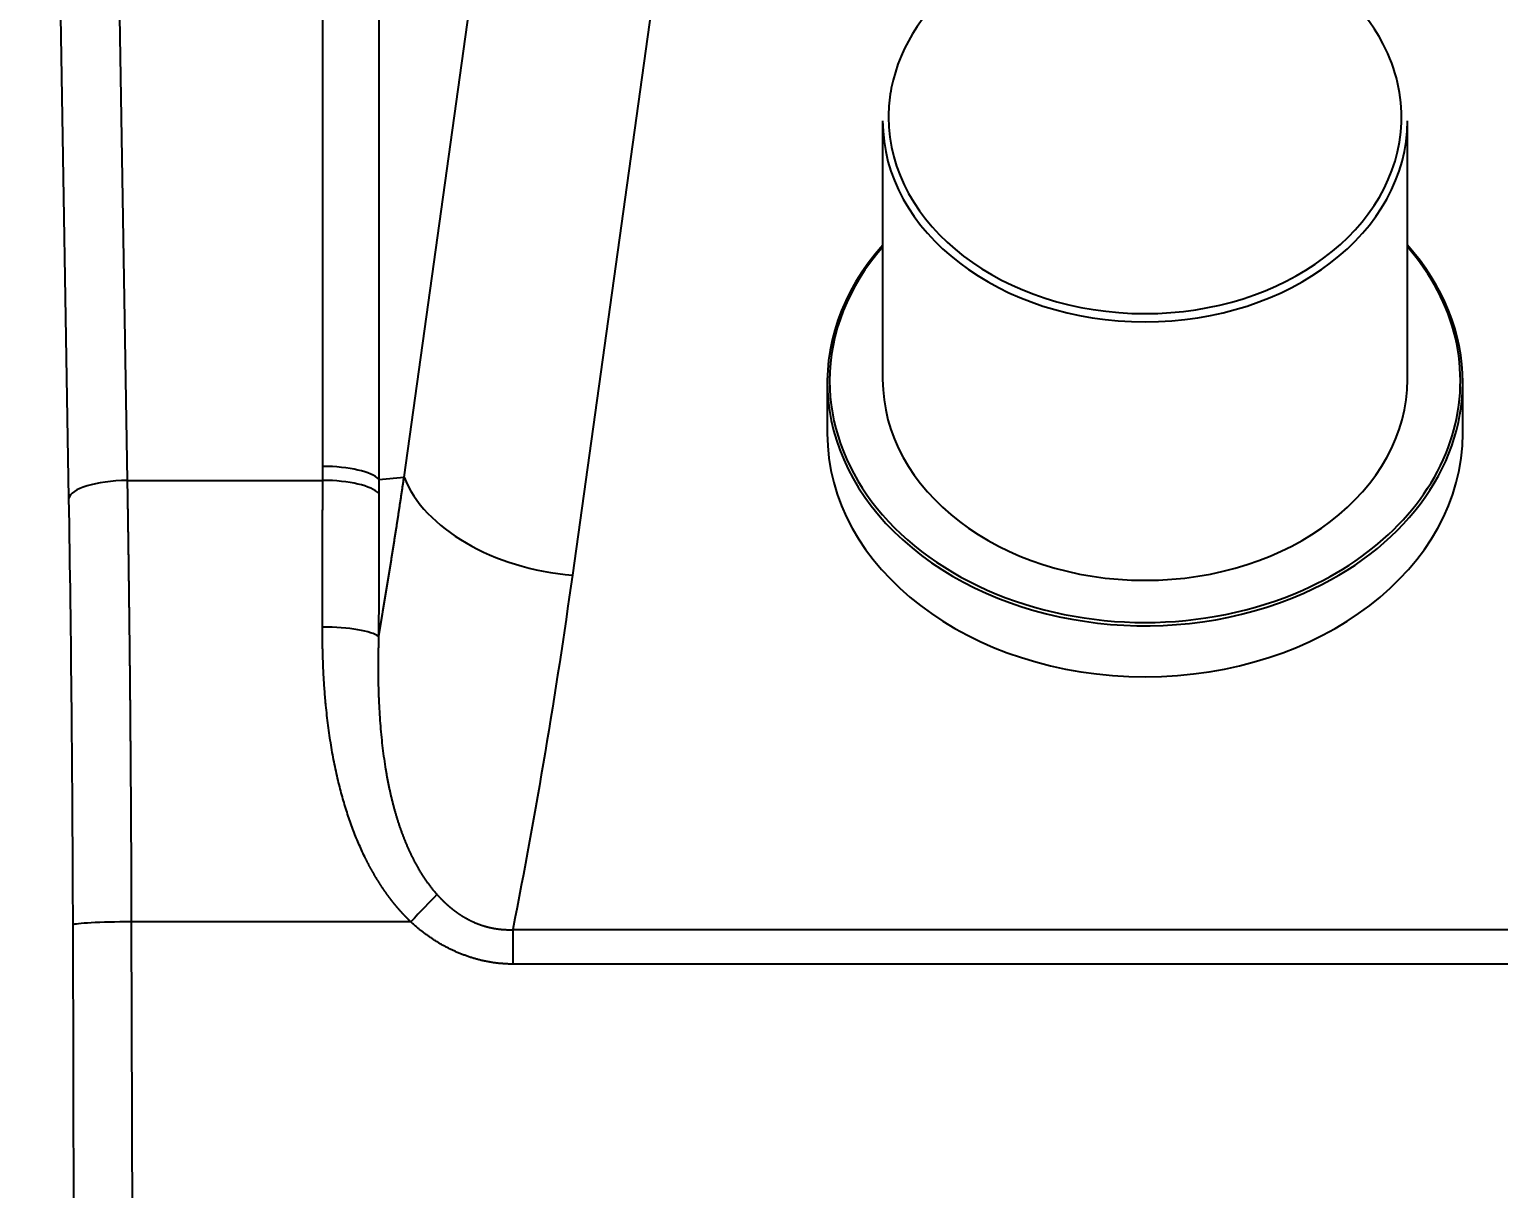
# Model space of a CAD drawing. Header units: millimetres. Extents: x 6110 to 6704, y -2661 to -1821.
# Drawn here: x 6233.8 to 6265.3, y -2395.2 to -2370.34 of the extents above; entities that cross this region are included whole.
import ezdxf

# ---------------------------------------------------------------- set-up
doc = ezdxf.new("R2010")
doc.units = ezdxf.units.MM
doc.header["$LTSCALE"] = 0.1
doc.linetypes.add('HIDDEN2', pattern=[4.7625, 3.175, -1.5875])
doc.layers.add('1', color=4, linetype='HIDDEN2', lineweight=13)
doc.layers.add('DIM', color=3, linetype='Continuous', lineweight=9)
doc.styles.get("Standard").update_dxf_attribs({"font": 'arial.ttf'})
doc.dimstyles.new('ISO-25', dxfattribs={"dimtxt": 2.5, "dimasz": 2.5, "dimexe": 1.25, "dimexo": 0.625, "dimtad": 1, "dimlfac": 5, "dimtxsty": 'Standard', "dimcen": 2.5, "dimadec": 0, "dimazin": 0, "dimtfac": 1, "dimtmove": 0, "dimatfit": 3, "dimfxl": 1, "dimarcsym": 0})

# ---------------------------------------------------------------- blocks, each defined once
blk = doc.blocks.new('*D40')
at = {"layer": 'Defpoints', "color": 0, "transparency": 16777216}
for p in [(6210.338, -2151.114), (6249.064, -2151.114), (6250.297, -2527.926)]:
    blk.add_point(p, dxfattribs=at)
at = {"layer": 'DIM', "color": 0, "lineweight": -2, "transparency": 16777216}
for p, q in [((6248.439, -2151.114), (6209.088, -2151.114)), ((6210.338, -2522.926), (6210.338, -2156.114)), ((6249.672, -2527.926), (6209.088, -2527.926))]:
    blk.add_line(p, q, dxfattribs=at)
at = {"layer": 'DIM', "color": 0, "transparency": 16777216}
for points in [[(6209.505, -2156.114), (6211.172, -2156.114), (6210.338, -2151.114)], [(6209.505, -2522.926), (6211.172, -2522.926), (6210.338, -2527.926)]]:
    blk.add_solid(points, dxfattribs=at)
at = {"layer": 'DIM', "color": 0, "transparency": 16777216, "insert": (6207.16, -2339.52), "char_height": 5, "attachment_point": 5, "rotation": 90, "bg_fill": 3, "box_fill_scale": 1.1, "bg_fill_color": 256, "bg_fill_true_color": 13158600, "bg_fill_transparency": 0}
blk.add_mtext('1507', dxfattribs=at)
blk = doc.blocks.new('*D41')
at = {"layer": 'Defpoints', "color": 0, "transparency": 16777216}
for p in [(6189.49, -2146.419), (6257.064, -2146.419), (6254.561, -2532.542)]:
    blk.add_point(p, dxfattribs=at)
at = {"layer": 'DIM', "color": 0, "lineweight": -2, "transparency": 16777216}
for p, q in [((6256.439, -2146.419), (6188.24, -2146.419)), ((6189.49, -2527.542), (6189.49, -2151.419)), ((6253.936, -2532.542), (6188.24, -2532.542))]:
    blk.add_line(p, q, dxfattribs=at)
at = {"layer": 'DIM', "color": 0, "transparency": 16777216}
for points in [[(6188.656, -2151.419), (6190.323, -2151.419), (6189.49, -2146.419)], [(6188.656, -2527.542), (6190.323, -2527.542), (6189.49, -2532.542)]]:
    blk.add_solid(points, dxfattribs=at)
at = {"layer": 'DIM', "color": 0, "transparency": 16777216, "insert": (6185.86, -2339.48), "char_height": 5, "attachment_point": 5, "rotation": 90, "bg_fill": 3, "box_fill_scale": 1.1, "bg_fill_color": 256, "bg_fill_true_color": 13158600, "bg_fill_transparency": 0}
blk.add_mtext('1544,5', dxfattribs=at)

msp = doc.modelspace()

# ---------------------------------------------------------------- hatches: boundary and pattern name
at = {"layer": 'DIM'}
h = msp.add_hatch(dxfattribs=at)
h.set_pattern_fill('ANSI31', color=2)
edge = h.paths.add_edge_path()
edge.add_line((6619.617, -2595.98), (6619.617, -1962.206))
edge.add_line((6634.617, -1966.11), (6619.617, -1966.11))
edge.add_line((6634.617, -2610.98), (6634.617, -1966.11))
edge.add_line((6634.617, -2610.98), (6184.457, -2610.98))
edge.add_line((6619.617, -2595.98), (6184.457, -2595.98))
edge.add_line((6184.457, -2610.98), (6184.457, -2595.98))

# ---------------------------------------------------------------- linework, layer by layer
at = {"layer": '1', "color": 7, "linetype": 'Continuous', "lineweight": -3}
for p, q in [((6235.665, -2366.306), (6235.895, -2380.015)), ((6240.087, -2379.715), (6240.087, -2366.306)), ((6241.29, -2366.583), (6241.29, -2379.993)), ((6234.647, -2380.396), (6234.417, -2366.687)), ((6241.831, -2379.946), (6243.585, -2367.382)), ((6247.194, -2369.482), (6245.44, -2382.046)), ((6252.092, -2372.305), (6252.092, -2377.849)), ((6263.342, -2377.849), (6263.342, -2372.305)), ((6250.904, -2377.914), (6250.904, -2379.007)), ((6264.529, -2379.007), (6264.529, -2377.914)), ((6235.895, -2380.015), (6240.087, -2380.015)), ((6241.29, -2379.993), (6241.831, -2379.946)), ((6234.756, -2397.208), (6234.735, -2389.547)), ((6241.974, -2389.481), (6235.983, -2389.481)), ((6235.983, -2389.481), (6236.001, -2396.072)), ((6244.163, -2389.649), (6322.102, -2389.649)), ((6244.163, -2389.649), (6244.163, -2390.387)), ((6322.102, -2390.387), (6244.163, -2390.387))]:
    msp.add_line(p, q, dxfattribs=at)
for centre, major_axis, ratio, start_param, end_param in [((6257.717, -2372.225), (-5.5, 0), 0.766044, 3.521431, 6.135727), ((6257.717, -2372.225), (-5.5, 0), 0.766044, 3.114595, 3.521431), ((6257.717, -2372.225), (-5.5, 0), 0.766044, 6.135727, 6.257856), ((6257.717, -2372.225), (-5.5, 0), 0.766044, 6.257856, 6.283185), ((6257.717, -2372.225), (-5.5, 0), 0.766044, 0, 1.570796), ((6257.717, -2372.305), (5.625, 0), 0.766044, 3.141593, 4.712389), ((6257.717, -2372.305), (5.625, 0), 0.766044, 4.712389, 6.283185), ((6257.717, -2372.225), (-5.5, 0), 0.766044, 1.570796, 3.114595), ((6257.717, -2377.914), (6.812, 0), 0.766044, 2.54217, 5.235988), ((6257.717, -2377.882), (-6.762, 0), 0.766044, 5.69466, 6.283185), ((6257.717, -2377.882), (-6.762, 0), 0.766044, 2.094395, 3.730085), ((6257.717, -2377.914), (6.812, 0), 0.766044, 0, 0.59939), ((6257.717, -2377.882), (-6.762, 0), 0.766044, 0, 2.094395), ((6257.717, -2377.849), (5.625, 0), 0.766044, 3.141593, 6.283185), ((6257.717, -2377.914), (6.812, 0), 0.766044, 5.235988, 6.283185), ((6257.717, -2379.007), (6.812, 0), 0.766044, 3.141625, 6.28312), ((6240.087, -2380.096), (1.25, 0), 0.304776, 0.275209, 1.570796), ((6235.895, -2380.396), (-1.25, -0.021), 0.304737, 4.707278, 6.228208), ((6240.087, -2380.396), (-1.25, 0.003), 0.304775, 3.416801, 4.713153), ((6245.44, -2379.636), (3.714, -0.518), 0.639143, 3.484819, 4.801382), ((6232.837, -2391.444), (0, 36.25), 0.052408, 4.764749, 5.022092), ((6240.081, -2383.436), (-1.25, 0.002), 0.220908, 3.410188, 4.712768), ((6241.974, -2389.547), (-0.851, -0.916), 0.035648, 3.953584, 4.674037), ((6235.983, -2389.547), (-1.25, -0.003), 0.052336, 4.712245, 6.230754)]:
    msp.add_ellipse(centre, major_axis=major_axis, ratio=ratio, start_param=start_param, end_param=end_param, dxfattribs=at)
for points in [[(6240.087, -2380.015), (6240.087, -2379.915), (6240.087, -2379.815), (6240.087, -2379.715)], [(6245.44, -2382.046), (6245.085, -2384.587), (6244.656, -2387.122), (6244.163, -2389.649)]]:
    msp.add_open_spline(points, degree=3, dxfattribs=at)
for points, degree, knots in [([(6235.895, -2380.015), (6235.895, -2380.03), (6235.896, -2380.061), (6235.897, -2380.108), (6235.897, -2380.154), (6235.898, -2380.2), (6235.899, -2380.247), (6235.9, -2380.293), (6235.9, -2380.34), (6235.901, -2380.386), (6235.902, -2380.432), (6235.903, -2380.479), (6235.903, -2380.525), (6235.904, -2380.572), (6235.905, -2380.618), (6235.905, -2380.665), (6235.906, -2380.711), (6235.907, -2380.758), (6235.907, -2380.805), (6235.908, -2380.851), (6235.909, -2380.898), (6235.91, -2380.944), (6235.91, -2380.991), (6235.911, -2381.038), (6235.912, -2381.084), (6235.912, -2381.131), (6235.913, -2381.178), (6235.914, -2381.224), (6235.914, -2381.271), (6235.915, -2381.318), (6235.916, -2381.364), (6235.916, -2381.411), (6235.917, -2381.458), (6235.918, -2381.505), (6235.918, -2381.551), (6235.919, -2381.598), (6235.92, -2381.645), (6235.92, -2381.692), (6235.921, -2381.739), (6235.921, -2381.786), (6235.922, -2381.832), (6235.923, -2381.879), (6235.923, -2381.926), (6235.924, -2381.973), (6235.925, -2382.02), (6235.925, -2382.067), (6235.926, -2382.114), (6235.926, -2382.161), (6235.927, -2382.208), (6235.928, -2382.255), (6235.928, -2382.302), (6235.929, -2382.349), (6235.929, -2382.396), (6235.93, -2382.443), (6235.931, -2382.49), (6235.931, -2382.537), (6235.932, -2382.584), (6235.932, -2382.631), (6235.933, -2382.678), (6235.933, -2382.725), (6235.934, -2382.772), (6235.935, -2382.819), (6235.935, -2382.866), (6235.936, -2382.913), (6235.936, -2382.961), (6235.937, -2383.008), (6235.937, -2383.055), (6235.938, -2383.102), (6235.938, -2383.149), (6235.939, -2383.196), (6235.94, -2383.244), (6235.94, -2383.291), (6235.941, -2383.338), (6235.941, -2383.385), (6235.942, -2383.432), (6235.942, -2383.48), (6235.943, -2383.527), (6235.943, -2383.574), (6235.944, -2383.621), (6235.944, -2383.669), (6235.945, -2383.716), (6235.945, -2383.763), (6235.946, -2383.811), (6235.946, -2383.858), (6235.947, -2383.905), (6235.947, -2383.953), (6235.948, -2384), (6235.948, -2384.047), (6235.949, -2384.095), (6235.949, -2384.142), (6235.95, -2384.189), (6235.95, -2384.237), (6235.951, -2384.284), (6235.951, -2384.332), (6235.951, -2384.379), (6235.952, -2384.426), (6235.952, -2384.474), (6235.953, -2384.521), (6235.953, -2384.569), (6235.954, -2384.616), (6235.954, -2384.664), (6235.955, -2384.711), (6235.955, -2384.759), (6235.956, -2384.806), (6235.956, -2384.854), (6235.956, -2384.901), (6235.957, -2384.949), (6235.957, -2384.996), (6235.958, -2385.044), (6235.958, -2385.091), (6235.958, -2385.139), (6235.959, -2385.186), (6235.959, -2385.234), (6235.96, -2385.281), (6235.96, -2385.329), (6235.96, -2385.376), (6235.961, -2385.424), (6235.961, -2385.471), (6235.962, -2385.519), (6235.962, -2385.567), (6235.962, -2385.614), (6235.963, -2385.662), (6235.963, -2385.709), (6235.964, -2385.757), (6235.964, -2385.805), (6235.964, -2385.852), (6235.965, -2385.9), (6235.965, -2385.948), (6235.965, -2385.995), (6235.966, -2386.043), (6235.966, -2386.09), (6235.966, -2386.138), (6235.967, -2386.186), (6235.967, -2386.233), (6235.967, -2386.281), (6235.968, -2386.329), (6235.968, -2386.376), (6235.968, -2386.424), (6235.969, -2386.472), (6235.969, -2386.519), (6235.969, -2386.567), (6235.97, -2386.615), (6235.97, -2386.663), (6235.97, -2386.71), (6235.971, -2386.758), (6235.971, -2386.806), (6235.971, -2386.853), (6235.972, -2386.901), (6235.972, -2386.949), (6235.972, -2386.997), (6235.972, -2387.044), (6235.973, -2387.092), (6235.973, -2387.14), (6235.973, -2387.188), (6235.974, -2387.235), (6235.974, -2387.283), (6235.974, -2387.331), (6235.974, -2387.379), (6235.975, -2387.426), (6235.975, -2387.474), (6235.975, -2387.522), (6235.975, -2387.57), (6235.976, -2387.617), (6235.976, -2387.665), (6235.976, -2387.713), (6235.976, -2387.761), (6235.977, -2387.808), (6235.977, -2387.856), (6235.977, -2387.904), (6235.977, -2387.952), (6235.977, -2388), (6235.978, -2388.047), (6235.978, -2388.095), (6235.978, -2388.143), (6235.978, -2388.191), (6235.979, -2388.239), (6235.979, -2388.286), (6235.979, -2388.334), (6235.979, -2388.382), (6235.979, -2388.43), (6235.98, -2388.478), (6235.98, -2388.525), (6235.98, -2388.573), (6235.98, -2388.621), (6235.98, -2388.669), (6235.981, -2388.717), (6235.981, -2388.764), (6235.981, -2388.812), (6235.981, -2388.86), (6235.981, -2388.908), (6235.981, -2388.956), (6235.982, -2389.003), (6235.982, -2389.051), (6235.982, -2389.099), (6235.982, -2389.147), (6235.982, -2389.195), (6235.982, -2389.242), (6235.982, -2389.29), (6235.983, -2389.338), (6235.983, -2389.386), (6235.983, -2389.434), (6235.983, -2389.466), (6235.983, -2389.481)], 3, [0, 0, 0, 0, 0.005039, 0.010079, 0.015117, 0.020155, 0.025193, 0.030231, 0.035268, 0.040304, 0.045341, 0.050377, 0.055412, 0.060447, 0.065482, 0.070516, 0.07555, 0.080584, 0.085617, 0.090649, 0.095682, 0.100714, 0.105745, 0.110776, 0.115807, 0.120837, 0.125867, 0.130897, 0.135926, 0.140954, 0.145983, 0.151011, 0.156038, 0.161065, 0.166092, 0.171118, 0.176144, 0.18117, 0.186195, 0.19122, 0.196244, 0.201268, 0.206292, 0.211315, 0.216338, 0.22136, 0.226382, 0.231403, 0.236425, 0.241445, 0.246466, 0.251486, 0.256505, 0.261525, 0.266543, 0.271562, 0.27658, 0.281597, 0.286615, 0.291631, 0.296648, 0.301664, 0.306679, 0.311695, 0.316709, 0.321724, 0.326738, 0.331752, 0.336765, 0.341778, 0.34679, 0.351802, 0.356814, 0.361825, 0.366836, 0.371846, 0.376856, 0.381866, 0.386875, 0.391884, 0.396893, 0.401901, 0.406908, 0.411916, 0.416923, 0.421929, 0.426935, 0.431941, 0.436946, 0.441951, 0.446956, 0.45196, 0.456964, 0.461967, 0.46697, 0.471972, 0.476975, 0.481976, 0.486978, 0.491979, 0.496979, 0.501979, 0.506979, 0.511978, 0.516977, 0.521976, 0.526974, 0.531972, 0.536969, 0.541966, 0.546963, 0.551959, 0.556955, 0.56195, 0.566945, 0.57194, 0.576934, 0.581928, 0.586922, 0.591915, 0.596907, 0.601899, 0.606891, 0.611883, 0.616874, 0.621865, 0.626855, 0.631845, 0.636834, 0.641823, 0.646812, 0.6518, 0.656788, 0.661776, 0.666763, 0.671749, 0.676736, 0.681722, 0.686707, 0.691692, 0.696677, 0.701661, 0.706645, 0.711629, 0.716612, 0.721595, 0.726577, 0.731559, 0.736541, 0.741522, 0.746503, 0.751483, 0.756463, 0.761443, 0.766422, 0.771401, 0.776379, 0.781357, 0.786335, 0.791312, 0.796289, 0.801265, 0.806241, 0.811217, 0.816192, 0.821167, 0.826142, 0.831116, 0.83609, 0.841063, 0.846036, 0.851008, 0.85598, 0.860952, 0.865923, 0.870894, 0.875865, 0.880835, 0.885805, 0.890774, 0.895743, 0.900712, 0.90568, 0.910647, 0.915615, 0.920582, 0.925548, 0.930515, 0.93548, 0.940446, 0.945411, 0.950375, 0.95534, 0.960304, 0.965267, 0.97023, 0.975193, 0.980155, 0.985117, 0.990078, 0.995039, 1, 1, 1, 1]), ([(6240.081, -2383.16), (6240.081, -2383.144), (6240.081, -2383.113), (6240.081, -2383.065), (6240.081, -2383.018), (6240.081, -2382.97), (6240.081, -2382.923), (6240.081, -2382.875), (6240.081, -2382.828), (6240.081, -2382.78), (6240.081, -2382.733), (6240.081, -2382.685), (6240.082, -2382.638), (6240.082, -2382.59), (6240.082, -2382.543), (6240.082, -2382.495), (6240.082, -2382.448), (6240.082, -2382.4), (6240.082, -2382.352), (6240.082, -2382.305), (6240.082, -2382.257), (6240.082, -2382.21), (6240.082, -2382.162), (6240.082, -2382.114), (6240.083, -2382.067), (6240.083, -2382.019), (6240.083, -2381.972), (6240.083, -2381.924), (6240.083, -2381.876), (6240.083, -2381.829), (6240.083, -2381.781), (6240.083, -2381.733), (6240.083, -2381.686), (6240.083, -2381.638), (6240.084, -2381.59), (6240.084, -2381.543), (6240.084, -2381.495), (6240.084, -2381.447), (6240.084, -2381.4), (6240.084, -2381.352), (6240.084, -2381.304), (6240.084, -2381.257), (6240.084, -2381.209), (6240.084, -2381.161), (6240.085, -2381.113), (6240.085, -2381.066), (6240.085, -2381.018), (6240.085, -2380.97), (6240.085, -2380.923), (6240.085, -2380.875), (6240.085, -2380.827), (6240.085, -2380.779), (6240.085, -2380.732), (6240.085, -2380.684), (6240.086, -2380.636), (6240.086, -2380.588), (6240.086, -2380.541), (6240.086, -2380.493), (6240.086, -2380.445), (6240.086, -2380.397), (6240.086, -2380.349), (6240.086, -2380.302), (6240.086, -2380.254), (6240.087, -2380.206), (6240.087, -2380.158), (6240.087, -2380.111), (6240.087, -2380.063), (6240.087, -2380.031), (6240.087, -2380.015)], 3, [0, 0, 0, 0, 0.014919, 0.029846, 0.04478, 0.059721, 0.074669, 0.089624, 0.104586, 0.119556, 0.134532, 0.149516, 0.164507, 0.179505, 0.19451, 0.209522, 0.224542, 0.239568, 0.254602, 0.269643, 0.284691, 0.299746, 0.314808, 0.329877, 0.344954, 0.360038, 0.375129, 0.390227, 0.405332, 0.420444, 0.435563, 0.45069, 0.465823, 0.480964, 0.496112, 0.511267, 0.526429, 0.541599, 0.556775, 0.571959, 0.58715, 0.602348, 0.617553, 0.632765, 0.647984, 0.663211, 0.678444, 0.693685, 0.708933, 0.724188, 0.73945, 0.75472, 0.769996, 0.78528, 0.800571, 0.815868, 0.831173, 0.846486, 0.861805, 0.877131, 0.892465, 0.907806, 0.923154, 0.938509, 0.953871, 0.96924, 0.984616, 1, 1, 1, 1]), ([(6241.286, -2383.365), (6241.291, -2383.336), (6241.301, -2383.278), (6241.316, -2383.191), (6241.331, -2383.104), (6241.345, -2383.018), (6241.36, -2382.931), (6241.375, -2382.844), (6241.389, -2382.758), (6241.404, -2382.671), (6241.418, -2382.585), (6241.432, -2382.499), (6241.447, -2382.412), (6241.461, -2382.326), (6241.475, -2382.24), (6241.489, -2382.154), (6241.503, -2382.068), (6241.517, -2381.982), (6241.531, -2381.896), (6241.545, -2381.811), (6241.558, -2381.725), (6241.572, -2381.64), (6241.586, -2381.554), (6241.599, -2381.469), (6241.613, -2381.383), (6241.626, -2381.298), (6241.639, -2381.213), (6241.653, -2381.128), (6241.666, -2381.043), (6241.679, -2380.958), (6241.692, -2380.873), (6241.705, -2380.789), (6241.718, -2380.704), (6241.731, -2380.62), (6241.743, -2380.535), (6241.756, -2380.451), (6241.769, -2380.366), (6241.781, -2380.282), (6241.794, -2380.198), (6241.806, -2380.114), (6241.819, -2380.03), (6241.827, -2379.974), (6241.831, -2379.946)], 3, [0, 0, 0, 0, 0.02546, 0.050898, 0.076314, 0.101708, 0.12708, 0.152429, 0.177755, 0.203059, 0.22834, 0.253597, 0.278832, 0.304043, 0.329232, 0.354396, 0.379537, 0.404654, 0.429747, 0.454816, 0.479861, 0.504882, 0.529878, 0.55485, 0.579797, 0.604719, 0.629617, 0.654489, 0.679336, 0.704158, 0.728954, 0.753725, 0.77847, 0.803189, 0.827883, 0.85255, 0.877191, 0.901806, 0.926395, 0.950956, 0.975492, 1, 1, 1, 1]), ([(6241.29, -2379.993), (6241.29, -2379.993), (6241.29, -2379.993), (6241.29, -2380.094), (6241.29, -2380.195), (6241.29, -2380.295)], 3, [0, 0, 0, 0, 0.000039, 0.000039, 1, 1, 1, 1]), ([(6241.29, -2380.295), (6241.29, -2380.311), (6241.29, -2380.343), (6241.29, -2380.39), (6241.29, -2380.438), (6241.29, -2380.485), (6241.29, -2380.533), (6241.29, -2380.58), (6241.29, -2380.627), (6241.29, -2380.675), (6241.29, -2380.722), (6241.289, -2380.769), (6241.289, -2380.817), (6241.289, -2380.864), (6241.289, -2380.911), (6241.289, -2380.958), (6241.289, -2381.005), (6241.289, -2381.052), (6241.289, -2381.099), (6241.289, -2381.146), (6241.289, -2381.193), (6241.289, -2381.24), (6241.289, -2381.287), (6241.289, -2381.334), (6241.289, -2381.381), (6241.288, -2381.428), (6241.288, -2381.475), (6241.288, -2381.521), (6241.288, -2381.568), (6241.288, -2381.615), (6241.288, -2381.662), (6241.288, -2381.708), (6241.288, -2381.755), (6241.288, -2381.801), (6241.288, -2381.848), (6241.288, -2381.894), (6241.288, -2381.941), (6241.288, -2381.987), (6241.288, -2382.034), (6241.288, -2382.08), (6241.287, -2382.127), (6241.287, -2382.173), (6241.287, -2382.219), (6241.287, -2382.265), (6241.287, -2382.312), (6241.287, -2382.358), (6241.287, -2382.404), (6241.287, -2382.45), (6241.287, -2382.496), (6241.287, -2382.542), (6241.287, -2382.588), (6241.287, -2382.634), (6241.287, -2382.68), (6241.287, -2382.726), (6241.287, -2382.772), (6241.287, -2382.818), (6241.287, -2382.863), (6241.286, -2382.909), (6241.286, -2382.955), (6241.286, -2383.001), (6241.286, -2383.046), (6241.286, -2383.092), (6241.286, -2383.138), (6241.286, -2383.183), (6241.286, -2383.229), (6241.286, -2383.274), (6241.286, -2383.32), (6241.286, -2383.35), (6241.286, -2383.365)], 3, [0, 0, 0, 0, 0.015671, 0.031326, 0.046964, 0.062587, 0.078194, 0.093784, 0.109359, 0.124918, 0.14046, 0.155987, 0.171498, 0.186992, 0.202471, 0.217933, 0.23338, 0.248811, 0.264225, 0.279624, 0.295006, 0.310373, 0.325724, 0.341058, 0.356377, 0.37168, 0.386967, 0.402237, 0.417492, 0.432731, 0.447954, 0.463161, 0.478352, 0.493527, 0.508686, 0.523829, 0.538956, 0.554067, 0.569163, 0.584242, 0.599305, 0.614353, 0.629384, 0.6444, 0.659399, 0.674383, 0.689351, 0.704303, 0.719239, 0.734159, 0.749063, 0.763951, 0.778824, 0.79368, 0.80852, 0.823345, 0.838154, 0.852946, 0.867723, 0.882484, 0.897229, 0.911958, 0.926672, 0.941369, 0.956051, 0.970716, 0.985366, 1, 1, 1, 1]), ([(6241.974, -2389.481), (6241.971, -2389.478), (6241.963, -2389.471), (6241.953, -2389.461), (6241.942, -2389.45), (6241.931, -2389.44), (6241.921, -2389.429), (6241.91, -2389.418), (6241.899, -2389.408), (6241.889, -2389.397), (6241.878, -2389.386), (6241.868, -2389.375), (6241.857, -2389.364), (6241.847, -2389.354), (6241.837, -2389.343), (6241.826, -2389.331), (6241.816, -2389.32), (6241.805, -2389.309), (6241.795, -2389.298), (6241.785, -2389.287), (6241.775, -2389.275), (6241.764, -2389.264), (6241.754, -2389.253), (6241.744, -2389.241), (6241.734, -2389.23), (6241.724, -2389.218), (6241.714, -2389.207), (6241.704, -2389.195), (6241.694, -2389.183), (6241.684, -2389.172), (6241.674, -2389.16), (6241.664, -2389.148), (6241.654, -2389.136), (6241.644, -2389.124), (6241.634, -2389.112), (6241.624, -2389.1), (6241.615, -2389.088), (6241.605, -2389.076), (6241.595, -2389.064), (6241.586, -2389.051), (6241.576, -2389.039), (6241.566, -2389.027), (6241.557, -2389.014), (6241.547, -2389.002), (6241.538, -2388.989), (6241.528, -2388.977), (6241.518, -2388.964), (6241.509, -2388.951), (6241.5, -2388.939), (6241.49, -2388.926), (6241.481, -2388.913), (6241.471, -2388.9), (6241.462, -2388.887), (6241.453, -2388.874), (6241.444, -2388.861), (6241.434, -2388.848), (6241.425, -2388.835), (6241.416, -2388.822), (6241.407, -2388.809), (6241.398, -2388.796), (6241.389, -2388.782), (6241.38, -2388.769), (6241.371, -2388.756), (6241.362, -2388.742), (6241.353, -2388.729), (6241.344, -2388.715), (6241.335, -2388.701), (6241.326, -2388.688), (6241.317, -2388.674), (6241.308, -2388.66), (6241.299, -2388.646), (6241.291, -2388.633), (6241.282, -2388.619), (6241.273, -2388.605), (6241.265, -2388.591), (6241.256, -2388.577), (6241.247, -2388.563), (6241.239, -2388.548), (6241.23, -2388.534), (6241.222, -2388.52), (6241.213, -2388.506), (6241.205, -2388.491), (6241.196, -2388.477), (6241.188, -2388.462), (6241.179, -2388.448), (6241.171, -2388.433), (6241.163, -2388.419), (6241.154, -2388.404), (6241.146, -2388.389), (6241.138, -2388.374), (6241.13, -2388.36), (6241.122, -2388.345), (6241.113, -2388.33), (6241.105, -2388.315), (6241.097, -2388.3), (6241.089, -2388.285), (6241.081, -2388.27), (6241.073, -2388.255), (6241.065, -2388.239), (6241.057, -2388.224), (6241.049, -2388.209), (6241.041, -2388.193), (6241.034, -2388.178), (6241.026, -2388.163), (6241.018, -2388.147), (6241.01, -2388.131), (6241.002, -2388.116), (6240.995, -2388.1), (6240.943, -2387.994), (6240.851, -2387.793), (6240.729, -2387.489), (6240.618, -2387.171), (6240.516, -2386.839), (6240.44, -2386.547), (6240.382, -2386.3), (6240.34, -2386.101), (6240.301, -2385.898), (6240.265, -2385.692), (6240.233, -2385.483), (6240.203, -2385.27), (6240.177, -2385.054), (6240.16, -2384.891), (6240.149, -2384.782), (6240.144, -2384.728), (6240.14, -2384.673), (6240.135, -2384.619), (6240.131, -2384.564), (6240.127, -2384.508), (6240.123, -2384.453), (6240.119, -2384.397), (6240.115, -2384.341), (6240.112, -2384.285), (6240.108, -2384.228), (6240.105, -2384.171), (6240.102, -2384.114), (6240.1, -2384.056), (6240.097, -2383.998), (6240.095, -2383.94), (6240.093, -2383.882), (6240.091, -2383.823), (6240.089, -2383.764), (6240.087, -2383.705), (6240.086, -2383.646), (6240.084, -2383.586), (6240.083, -2383.526), (6240.082, -2383.466), (6240.082, -2383.405), (6240.081, -2383.344), (6240.081, -2383.283), (6240.081, -2383.222), (6240.081, -2383.181), (6240.081, -2383.16)], 3, [0, 0, 0, 0, 0.00219, 0.004383, 0.006577, 0.008774, 0.010973, 0.013174, 0.015378, 0.017583, 0.019791, 0.022002, 0.024215, 0.02643, 0.028648, 0.030868, 0.033091, 0.035316, 0.037544, 0.039774, 0.042007, 0.044243, 0.046481, 0.048722, 0.050966, 0.053213, 0.055463, 0.057715, 0.05997, 0.062228, 0.064489, 0.066753, 0.06902, 0.07129, 0.073563, 0.075839, 0.078118, 0.0804, 0.082686, 0.084974, 0.087266, 0.089561, 0.09186, 0.094161, 0.096466, 0.098774, 0.101086, 0.103401, 0.105719, 0.108041, 0.110366, 0.112695, 0.115028, 0.117364, 0.119703, 0.122046, 0.124393, 0.126743, 0.129097, 0.131455, 0.133817, 0.136182, 0.138551, 0.140924, 0.1433, 0.145681, 0.148065, 0.150454, 0.152846, 0.155242, 0.157642, 0.160046, 0.162455, 0.164867, 0.167283, 0.169703, 0.172128, 0.174557, 0.176989, 0.179426, 0.181868, 0.184313, 0.186763, 0.189217, 0.191675, 0.194138, 0.196605, 0.199076, 0.201552, 0.204032, 0.206516, 0.209005, 0.211499, 0.213997, 0.216499, 0.219006, 0.221518, 0.224034, 0.226554, 0.22908, 0.23161, 0.234144, 0.236684, 0.239228, 0.241777, 0.24433, 0.246888, 0.249451, 0.252019, 0.298734, 0.346808, 0.396341, 0.447426, 0.500147, 0.529798, 0.559862, 0.590349, 0.621269, 0.652633, 0.684449, 0.716728, 0.749477, 0.757516, 0.765598, 0.773721, 0.781887, 0.790094, 0.798344, 0.806636, 0.814971, 0.823349, 0.831769, 0.840232, 0.848738, 0.857287, 0.865879, 0.874514, 0.883193, 0.891915, 0.900681, 0.90949, 0.918343, 0.92724, 0.93618, 0.945165, 0.954194, 0.963266, 0.972383, 0.981544, 0.99075, 1, 1, 1, 1]), ([(6241.286, -2383.365), (6241.286, -2383.369), (6241.286, -2383.378), (6241.285, -2383.392), (6241.285, -2383.407), (6241.284, -2383.422), (6241.283, -2383.439), (6241.283, -2383.456), (6241.282, -2383.474), (6241.282, -2383.493), (6241.281, -2383.513), (6241.281, -2383.534), (6241.28, -2383.555), (6241.28, -2383.578), (6241.279, -2383.601), (6241.279, -2383.626), (6241.278, -2383.651), (6241.278, -2383.677), (6241.277, -2383.704), (6241.277, -2383.732), (6241.276, -2383.761), (6241.276, -2383.79), (6241.276, -2383.821), (6241.275, -2383.852), (6241.275, -2383.885), (6241.275, -2383.918), (6241.275, -2383.952), (6241.275, -2383.987), (6241.275, -2384.023), (6241.275, -2384.059), (6241.275, -2384.097), (6241.275, -2384.136), (6241.276, -2384.185), (6241.276, -2384.244), (6241.277, -2384.314), (6241.278, -2384.383), (6241.28, -2384.451), (6241.282, -2384.519), (6241.284, -2384.586), (6241.286, -2384.652), (6241.289, -2384.718), (6241.294, -2384.846), (6241.304, -2385.035), (6241.322, -2385.282), (6241.344, -2385.523), (6241.37, -2385.758), (6241.4, -2385.987), (6241.425, -2386.149), (6241.442, -2386.248), (6241.448, -2386.286), (6241.454, -2386.323), (6241.461, -2386.36), (6241.468, -2386.397), (6241.475, -2386.433), (6241.482, -2386.47), (6241.489, -2386.506), (6241.496, -2386.542), (6241.503, -2386.578), (6241.511, -2386.614), (6241.519, -2386.649), (6241.526, -2386.685), (6241.534, -2386.72), (6241.542, -2386.755), (6241.55, -2386.789), (6241.558, -2386.824), (6241.567, -2386.858), (6241.575, -2386.892), (6241.584, -2386.926), (6241.592, -2386.96), (6241.601, -2386.994), (6241.61, -2387.027), (6241.619, -2387.06), (6241.628, -2387.093), (6241.638, -2387.126), (6241.647, -2387.158), (6241.656, -2387.191), (6241.666, -2387.223), (6241.676, -2387.255), (6241.686, -2387.287), (6241.695, -2387.318), (6241.705, -2387.349), (6241.716, -2387.381), (6241.726, -2387.412), (6241.736, -2387.442), (6241.747, -2387.473), (6241.757, -2387.503), (6241.768, -2387.533), (6241.779, -2387.563), (6241.79, -2387.593), (6241.801, -2387.622), (6241.812, -2387.652), (6241.823, -2387.681), (6241.835, -2387.71), (6241.846, -2387.738), (6241.858, -2387.767), (6241.869, -2387.795), (6241.881, -2387.823), (6241.893, -2387.851), (6241.905, -2387.879), (6241.917, -2387.906), (6241.929, -2387.933), (6241.941, -2387.96), (6241.954, -2387.987), (6241.966, -2388.013), (6241.979, -2388.04), (6241.991, -2388.066), (6242.004, -2388.092), (6242.017, -2388.118), (6242.03, -2388.143), (6242.043, -2388.168), (6242.056, -2388.193), (6242.069, -2388.218), (6242.082, -2388.243), (6242.096, -2388.267), (6242.109, -2388.291), (6242.123, -2388.315), (6242.137, -2388.339), (6242.15, -2388.362), (6242.164, -2388.386), (6242.178, -2388.409), (6242.192, -2388.432), (6242.206, -2388.454), (6242.22, -2388.477), (6242.235, -2388.499), (6242.249, -2388.521), (6242.263, -2388.542), (6242.278, -2388.564), (6242.292, -2388.585), (6242.307, -2388.606), (6242.322, -2388.627), (6242.337, -2388.648), (6242.352, -2388.668), (6242.367, -2388.688), (6242.382, -2388.708), (6242.397, -2388.728), (6242.412, -2388.747), (6242.427, -2388.766), (6242.442, -2388.785), (6242.458, -2388.804), (6242.473, -2388.823), (6242.489, -2388.841), (6242.504, -2388.859), (6242.52, -2388.877), (6242.531, -2388.889), (6242.536, -2388.895)], 3, [0, 0, 0, 0, 0.0023, 0.004753, 0.007359, 0.010119, 0.013031, 0.016096, 0.019315, 0.022687, 0.026212, 0.029891, 0.033723, 0.037709, 0.041849, 0.046142, 0.05059, 0.055191, 0.059946, 0.064856, 0.06992, 0.075139, 0.080511, 0.086039, 0.091721, 0.097558, 0.10355, 0.109697, 0.115999, 0.122457, 0.12907, 0.135838, 0.142763, 0.155044, 0.16722, 0.179293, 0.191261, 0.203126, 0.214886, 0.226543, 0.238095, 0.249543, 0.293733, 0.336857, 0.37892, 0.419926, 0.45988, 0.498786, 0.505359, 0.511901, 0.518414, 0.524897, 0.53135, 0.537772, 0.544165, 0.550528, 0.556861, 0.563164, 0.569437, 0.575681, 0.581895, 0.588079, 0.594234, 0.600359, 0.606454, 0.612521, 0.618557, 0.624565, 0.630543, 0.636491, 0.642411, 0.648301, 0.654162, 0.659994, 0.665797, 0.671571, 0.677316, 0.683032, 0.688719, 0.694378, 0.700008, 0.705609, 0.711181, 0.716725, 0.722241, 0.727728, 0.733186, 0.738617, 0.744019, 0.749392, 0.754738, 0.760056, 0.765346, 0.770607, 0.775841, 0.781047, 0.786226, 0.791377, 0.7965, 0.801595, 0.806664, 0.811705, 0.816718, 0.821705, 0.826664, 0.831596, 0.836502, 0.84138, 0.846232, 0.851057, 0.855856, 0.860628, 0.865373, 0.870093, 0.874786, 0.879453, 0.884094, 0.888709, 0.893298, 0.897861, 0.902399, 0.906912, 0.911399, 0.915861, 0.920298, 0.92471, 0.929097, 0.933459, 0.937796, 0.94211, 0.946398, 0.950663, 0.954903, 0.95912, 0.963312, 0.967481, 0.971627, 0.975749, 0.979848, 0.983924, 0.987977, 0.992007, 0.996015, 1, 1, 1, 1]), ([(6242.536, -2388.895), (6242.539, -2388.898), (6242.545, -2388.905), (6242.554, -2388.915), (6242.563, -2388.924), (6242.572, -2388.934), (6242.581, -2388.944), (6242.59, -2388.953), (6242.599, -2388.963), (6242.608, -2388.972), (6242.617, -2388.982), (6242.627, -2388.991), (6242.636, -2389), (6242.645, -2389.01), (6242.654, -2389.019), (6242.663, -2389.028), (6242.673, -2389.037), (6242.682, -2389.046), (6242.691, -2389.055), (6242.701, -2389.063), (6242.71, -2389.072), (6242.719, -2389.081), (6242.729, -2389.089), (6242.738, -2389.098), (6242.748, -2389.106), (6242.757, -2389.115), (6242.766, -2389.123), (6242.776, -2389.132), (6242.785, -2389.14), (6242.795, -2389.148), (6242.804, -2389.156), (6242.814, -2389.164), (6242.824, -2389.172), (6242.833, -2389.18), (6242.843, -2389.188), (6242.852, -2389.195), (6242.862, -2389.203), (6242.872, -2389.211), (6242.881, -2389.218), (6242.891, -2389.226), (6242.901, -2389.233), (6242.91, -2389.241), (6242.92, -2389.248), (6242.93, -2389.255), (6242.94, -2389.262), (6242.95, -2389.27), (6242.959, -2389.277), (6242.969, -2389.284), (6242.979, -2389.29), (6242.989, -2389.297), (6242.999, -2389.304), (6243.009, -2389.311), (6243.019, -2389.317), (6243.028, -2389.324), (6243.038, -2389.33), (6243.048, -2389.337), (6243.058, -2389.343), (6243.068, -2389.35), (6243.078, -2389.356), (6243.088, -2389.362), (6243.098, -2389.368), (6243.108, -2389.374), (6243.118, -2389.38), (6243.128, -2389.386), (6243.139, -2389.392), (6243.149, -2389.398), (6243.159, -2389.403), (6243.169, -2389.409), (6243.179, -2389.415), (6243.189, -2389.42), (6243.199, -2389.425), (6243.209, -2389.431), (6243.22, -2389.436), (6243.23, -2389.441), (6243.24, -2389.447), (6243.25, -2389.452), (6243.263, -2389.458), (6243.279, -2389.466), (6243.297, -2389.474), (6243.316, -2389.483), (6243.335, -2389.491), (6243.353, -2389.499), (6243.372, -2389.507), (6243.391, -2389.515), (6243.41, -2389.522), (6243.429, -2389.53), (6243.448, -2389.537), (6243.467, -2389.543), (6243.486, -2389.55), (6243.505, -2389.557), (6243.525, -2389.563), (6243.544, -2389.569), (6243.563, -2389.575), (6243.583, -2389.58), (6243.602, -2389.586), (6243.622, -2389.591), (6243.641, -2389.596), (6243.661, -2389.6), (6243.681, -2389.605), (6243.7, -2389.609), (6243.72, -2389.613), (6243.74, -2389.617), (6243.759, -2389.621), (6243.779, -2389.624), (6243.799, -2389.627), (6243.819, -2389.631), (6243.839, -2389.633), (6243.859, -2389.636), (6243.879, -2389.638), (6243.899, -2389.64), (6243.919, -2389.642), (6243.939, -2389.644), (6243.96, -2389.646), (6243.98, -2389.647), (6244, -2389.648), (6244.02, -2389.649), (6244.041, -2389.65), (6244.061, -2389.65), (6244.081, -2389.65), (6244.102, -2389.65), (6244.122, -2389.65), (6244.142, -2389.65), (6244.156, -2389.649), (6244.163, -2389.649)], 3, [0, 0, 0, 0, 0.007241, 0.014463, 0.021668, 0.028854, 0.036023, 0.043173, 0.050306, 0.057421, 0.064519, 0.071598, 0.078661, 0.085706, 0.092733, 0.099743, 0.106736, 0.113712, 0.120671, 0.127613, 0.134538, 0.141447, 0.148339, 0.155214, 0.162072, 0.168914, 0.17574, 0.18255, 0.189343, 0.196121, 0.202882, 0.209627, 0.216357, 0.223071, 0.22977, 0.236452, 0.24312, 0.249772, 0.256409, 0.263031, 0.269638, 0.27623, 0.282807, 0.289369, 0.295917, 0.30245, 0.308969, 0.315474, 0.321964, 0.32844, 0.334902, 0.341351, 0.347785, 0.354206, 0.360614, 0.367008, 0.373389, 0.379756, 0.386111, 0.392452, 0.39878, 0.405096, 0.411399, 0.41769, 0.423968, 0.430234, 0.436488, 0.44273, 0.44896, 0.455178, 0.461385, 0.46758, 0.473763, 0.479936, 0.486097, 0.492247, 0.498386, 0.509451, 0.520498, 0.531527, 0.54254, 0.553536, 0.564517, 0.575483, 0.586436, 0.597375, 0.608303, 0.619218, 0.630123, 0.641018, 0.651903, 0.66278, 0.673649, 0.684512, 0.695368, 0.706219, 0.717065, 0.727907, 0.738746, 0.749583, 0.760418, 0.771253, 0.782087, 0.792923, 0.80376, 0.814599, 0.825442, 0.836289, 0.84714, 0.857997, 0.868861, 0.879731, 0.890609, 0.901496, 0.912393, 0.9233, 0.934218, 0.945147, 0.95609, 0.967045, 0.978015, 0.989, 1, 1, 1, 1]), ([(6244.163, -2390.387), (6243.861, -2390.387), (6243.56, -2390.323), (6243.268, -2390.262), (6242.986, -2390.142), (6242.71, -2390.025), (6242.453, -2389.857), (6242.2, -2389.691), (6241.974, -2389.481)], 2, [0, 0, 0, 0.25, 0.25, 0.5, 0.5, 0.75, 0.75, 1, 1, 1])]:
    msp.add_open_spline(points, degree=degree, knots=knots, dxfattribs=at)

# ---------------------------------------------------------------- next in the draw order: dimensions: what is measured, and where the dimension line sits
at = {"layer": 'DIM'}
dim = msp.add_linear_dim(base=(6210.338, -2151.114), p1=(6250.297, -2527.926), p2=(6249.064, -2151.114), angle=90, text='1507', dimstyle='ISO-25', override={"dimtxt": 5, "dimasz": 5, "dimdec": 1, "dimlfac": 4, "dimadec": 1, "dimtdec": 1, "dimfxl": 1.25, "dimtfill": 1}, dxfattribs=at)
dim.commit()
dim.dimension.update_dxf_attribs({"geometry": '*D40', "text_midpoint": (6207.16, -2339.52)})

# ---------------------------------------------------------------- next in the draw order: dimensions: what is measured, and where the dimension line sits
dim = msp.add_linear_dim(base=(6189.49, -2146.419), p1=(6254.561, -2532.542), p2=(6257.064, -2146.419), angle=90, dimstyle='ISO-25', override={"dimtxt": 5, "dimasz": 5, "dimdec": 1, "dimlfac": 4, "dimadec": 1, "dimtdec": 1, "dimfxl": 1.25, "dimtfill": 1}, dxfattribs=at)
dim.commit()
dim.dimension.update_dxf_attribs({"geometry": '*D41', "text_midpoint": (6185.86, -2339.48)})

doc.saveas('drawing.dxf')
